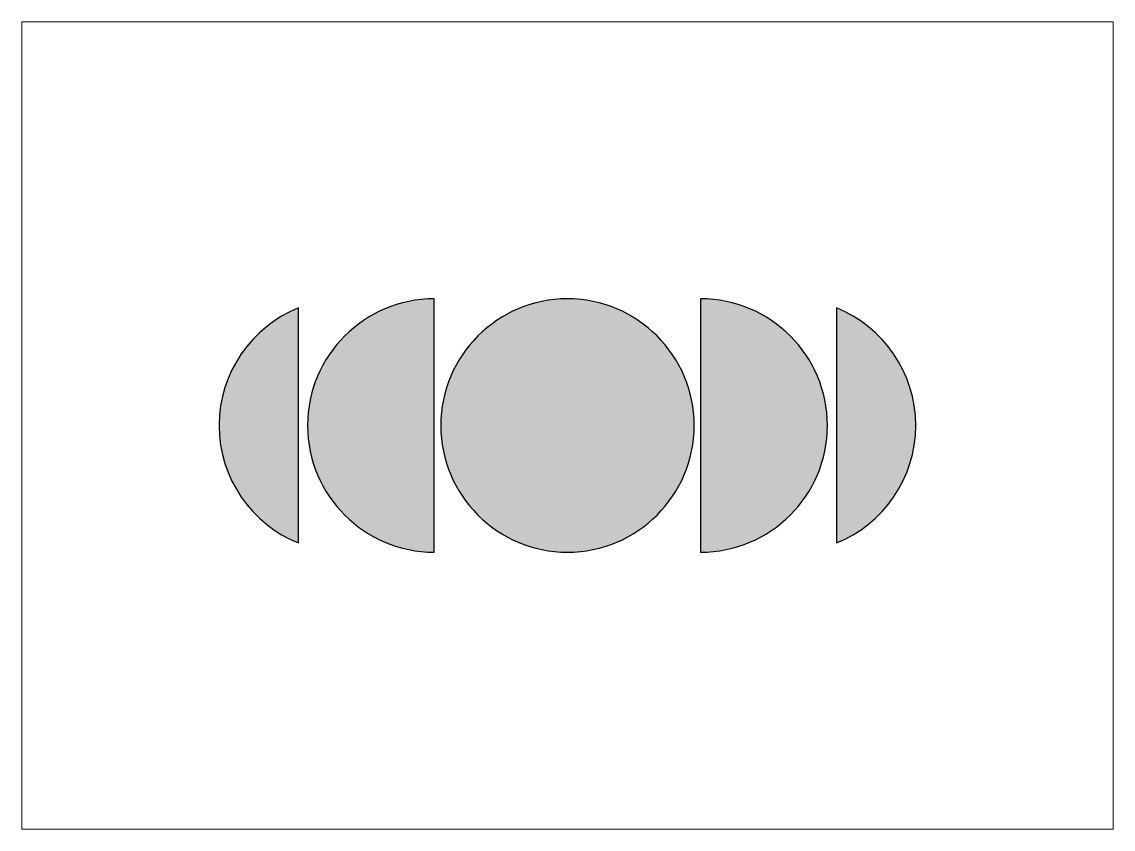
# Paper-space layout 'Layout1' of a CAD drawing. Header units: millimetres. Extents: x 0 to 236, y 0 to 175.
# The model-space entities are those that its viewports show. They can reach past a viewport. Long polylines and large blocks are cut down to what shows.
import ezdxf

# ---------------------------------------------------------------- set-up
doc = ezdxf.new("R2010")
doc.units = ezdxf.units.MM

msp = doc.modelspace()

# ---------------------------------------------------------------- hatches: boundary and pattern name
at = {"true_color": 0x000000, "transparency": 33554687}
h = msp.add_hatch(color=18, dxfattribs=at)
edge = h.paths.add_edge_path(flags=0)
edge.add_spline(control_points=[(1989.51, 61.9), (1979.46, 65.96), (1972.36, 75.81), (1972.36, 87.31), (1972.36, 98.81), (1979.46, 108.66), (1989.51, 112.73), (1989.51, 112.73), (1989.51, 61.9), (1989.51, 61.9)], knot_values=[0, 0, 0, 0, 1, 1, 1, 2, 2, 2, 3, 3, 3, 3], degree=3, periodic=1)
edge = h.paths.add_edge_path(flags=0)
edge.add_spline(control_points=[(2018.89, 59.91), (2003.77, 59.91), (1991.49, 72.19), (1991.49, 87.31), (1991.49, 102.44), (2003.77, 114.71), (2018.89, 114.71), (2018.89, 114.71), (2018.89, 59.91), (2018.89, 59.91)], knot_values=[0, 0, 0, 0, 1, 1, 1, 2, 2, 2, 3, 3, 3, 3], degree=3, periodic=1)
h = msp.add_hatch(color=18, dxfattribs=at)
edge = h.paths.add_edge_path(flags=0)
edge.add_spline(control_points=[(2105.89, 112.73), (2115.94, 108.66), (2123.03, 98.81), (2123.03, 87.31), (2123.03, 75.81), (2115.94, 65.96), (2105.89, 61.9), (2105.89, 61.9), (2105.89, 112.73), (2105.89, 112.73)], knot_values=[0, 0, 0, 0, 1, 1, 1, 2, 2, 2, 3, 3, 3, 3], degree=3, periodic=1)
edge = h.paths.add_edge_path(flags=0)
edge.add_spline(control_points=[(2047.7, 114.71), (2062.82, 114.71), (2075.1, 102.44), (2075.1, 87.31), (2075.1, 72.19), (2062.82, 59.91), (2047.7, 59.91), (2032.57, 59.91), (2020.3, 72.19), (2020.3, 87.31), (2020.3, 102.44), (2032.57, 114.71), (2047.7, 114.71)], knot_values=[0, 0, 0, 0, 1, 1, 1, 2, 2, 2, 3, 3, 3, 4, 4, 4, 4], degree=3, periodic=1)
edge = h.paths.add_edge_path(flags=0)
edge.add_spline(control_points=[(2076.5, 114.71), (2091.63, 114.71), (2103.9, 102.44), (2103.9, 87.31), (2103.9, 72.19), (2091.63, 59.91), (2076.5, 59.91), (2076.5, 59.91), (2076.5, 114.71), (2076.5, 114.71)], knot_values=[0, 0, 0, 0, 1, 1, 1, 2, 2, 2, 3, 3, 3, 3], degree=3, periodic=1)

# ---------------------------------------------------------------- linework, layer by layer
at = {"color": 18, "linetype": 'Continuous', "lineweight": 25, "true_color": 0x000000}
for points, knots in [([(2018.89, 59.91), (2003.77, 59.91), (1991.49, 72.19), (1991.49, 87.31), (1991.49, 102.44), (2003.77, 114.71), (2018.89, 114.71), (2018.89, 114.71), (2018.89, 59.91), (2018.89, 59.91)], [0, 0, 0, 0, 1, 1, 1, 2, 2, 2, 3, 3, 3, 3]), ([(2047.7, 114.71), (2062.82, 114.71), (2075.1, 102.44), (2075.1, 87.31), (2075.1, 72.19), (2062.82, 59.91), (2047.7, 59.91), (2032.57, 59.91), (2020.3, 72.19), (2020.3, 87.31), (2020.3, 102.44), (2032.57, 114.71), (2047.7, 114.71)], [0, 0, 0, 0, 1, 1, 1, 2, 2, 2, 3, 3, 3, 4, 4, 4, 4]), ([(2076.5, 114.71), (2091.63, 114.71), (2103.9, 102.44), (2103.9, 87.31), (2103.9, 72.19), (2091.63, 59.91), (2076.5, 59.91), (2076.5, 59.91), (2076.5, 114.71), (2076.5, 114.71)], [0, 0, 0, 0, 1, 1, 1, 2, 2, 2, 3, 3, 3, 3]), ([(1989.51, 61.9), (1979.46, 65.96), (1972.36, 75.81), (1972.36, 87.31), (1972.36, 98.81), (1979.46, 108.66), (1989.51, 112.73), (1989.51, 112.73), (1989.51, 61.9), (1989.51, 61.9)], [0, 0, 0, 0, 1, 1, 1, 2, 2, 2, 3, 3, 3, 3]), ([(2105.89, 112.73), (2115.94, 108.66), (2123.03, 98.81), (2123.03, 87.31), (2123.03, 75.81), (2115.94, 65.96), (2105.89, 61.9), (2105.89, 61.9), (2105.89, 112.73), (2105.89, 112.73)], [0, 0, 0, 0, 1, 1, 1, 2, 2, 2, 3, 3, 3, 3])]:
    msp.add_open_spline(points, degree=3, knots=knots, dxfattribs=at)

psp = doc.layouts.get("Layout1")

# ---------------------------------------------------------------- viewports
at = {"layer": '0'}
psp.add_viewport(center=(118, 87.31), size=(236.01, 174.625), view_center_point=(2047.7, 87.31), view_height=174.625, dxfattribs=at)

doc.saveas('drawing.dxf')
